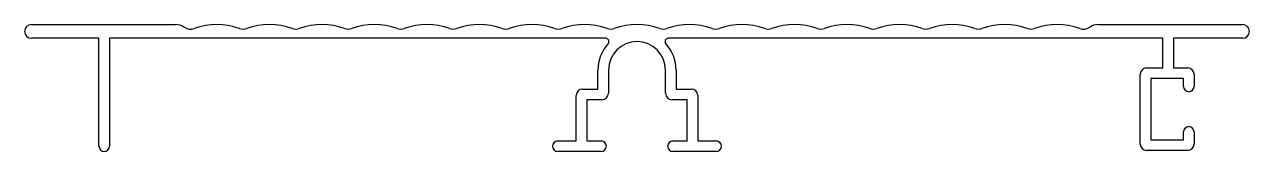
# Model space of a CAD drawing. Extents: x 159 to 275, y 525 to 537.
import ezdxf

# ---------------------------------------------------------------- set-up
doc = ezdxf.new("R2010")
doc.units = 0
doc.layers.get('0').update_dxf_attribs({"linetype": 'CONTINUOUS'})

msp = doc.modelspace()

# ---------------------------------------------------------------- linework, layer by layer
for p, q in [((159.19, 536.84), (172.85, 536.84)), ((260.22, 536.84), (273.89, 536.84)), ((165.59, 535.54), (159.19, 535.54)), ((165.59, 525.34), (165.59, 535.54)), ((166.59, 535.54), (166.59, 525.34)), ((213.59, 535.54), (166.59, 535.54)), ((266.34, 535.54), (219.49, 535.54)), ((266.34, 532.74), (266.34, 535.54)), ((273.89, 535.54), (267.34, 535.54)), ((267.34, 535.54), (267.34, 532.74)), ((212.84, 530.74), (212.84, 532.54)), ((213.84, 532.54), (213.84, 530.34)), ((219.24, 530.34), (219.24, 532.54)), ((220.24, 532.54), (220.24, 530.74)), ((264.79, 532.74), (266.34, 532.74)), ((267.34, 532.74), (268.69, 532.74)), ((264.19, 525.54), (264.19, 532.14)), ((268.29, 531.74), (265.19, 531.74)), ((265.19, 531.74), (265.19, 525.94)), ((268.29, 530.99), (268.29, 531.74)), ((269.29, 532.14), (269.29, 530.99)), ((210.79, 525.84), (210.79, 530.14)), ((211.39, 530.74), (212.84, 530.74)), ((220.24, 530.74), (221.69, 530.74)), ((222.29, 530.14), (222.29, 525.84)), ((213.24, 529.74), (211.79, 529.74)), ((211.79, 529.74), (211.79, 525.84)), ((221.29, 529.74), (219.84, 529.74)), ((221.29, 525.84), (221.29, 529.74)), ((268.29, 525.94), (268.29, 526.69)), ((269.29, 526.69), (269.29, 525.54)), ((209.04, 525.84), (210.79, 525.84)), ((211.79, 525.84), (213.14, 525.84)), ((219.94, 525.84), (221.29, 525.84)), ((222.29, 525.84), (224.04, 525.84)), ((265.19, 525.94), (268.29, 525.94)), ((166.09, 524.84), (166.09, 524.84)), ((213.14, 524.84), (209.04, 524.84)), ((224.04, 524.84), (219.94, 524.84)), ((268.69, 524.94), (264.79, 524.94))]:
    msp.add_line(p, q)
for centre, radius, start, end in [((159.19, 536.19), 0.65, 90, 180), ((159.19, 536.19), 0.65, 180, 270), ((172.85, 535.34), 1.5, 55.6357, 90), ((174.27, 537.41), 1, 235.6357, 289.9044), ((176.75, 530.54), 6.3, 70.0956, 109.9044), ((179.24, 537.41), 1, 250.0956, 289.9044), ((181.73, 530.54), 6.3, 70.0956, 109.9044), ((184.21, 537.41), 1, 250.0956, 289.9044), ((186.7, 530.54), 6.3, 70.0956, 109.9044), ((189.19, 537.41), 1, 250.0956, 289.9044), ((191.67, 530.54), 6.3, 70.0956, 109.9044), ((194.16, 537.41), 1, 250.0956, 289.9044), ((196.65, 530.54), 6.3, 70.0956, 109.9044), ((199.13, 537.41), 1, 250.0956, 289.9044), ((201.62, 530.54), 6.3, 70.0956, 109.9044), ((204.11, 537.41), 1, 250.0956, 289.9044), ((206.59, 530.54), 6.3, 70.0956, 109.9044), ((209.08, 537.41), 1, 250.0956, 289.9044), ((211.57, 530.54), 6.3, 70.0956, 109.9044), ((214.05, 537.41), 1, 250.0956, 289.9044), ((216.54, 530.54), 6.3, 70.0956, 109.9044), ((219.03, 537.41), 1, 250.0956, 289.9044), ((221.51, 530.54), 6.3, 70.0956, 109.9044), ((224, 537.41), 1, 250.0956, 289.9044), ((226.49, 530.54), 6.3, 70.0956, 109.9044), ((228.97, 537.41), 1, 250.0956, 289.9044), ((231.46, 530.54), 6.3, 70.0956, 109.9044), ((233.95, 537.41), 1, 250.0956, 289.9044), ((236.43, 530.54), 6.3, 70.0956, 109.9044), ((238.92, 537.41), 1, 250.0956, 289.9044), ((241.41, 530.54), 6.3, 70.0956, 109.9044), ((243.89, 537.41), 1, 250.0956, 289.9044), ((246.38, 530.54), 6.3, 70.0956, 109.9044), ((248.87, 537.41), 1, 250.0956, 289.9044), ((251.35, 530.54), 6.3, 70.0956, 109.9044), ((253.84, 537.41), 1, 250.0956, 289.9044), ((256.33, 530.54), 6.3, 70.0956, 109.9044), ((258.81, 537.41), 1, 250.0956, 304.3643), ((260.22, 535.34), 1.5, 90, 124.3643), ((273.89, 536.19), 0.65, 0, 90), ((273.89, 536.19), 0.65, 270, 0), ((216.54, 532.54), 3.7, 137.5458, 180), ((213.59, 535.24), 0.3, 317.5458, 90), ((216.54, 532.54), 2.7, 90, 180), ((216.54, 532.54), 2.7, 360, 90), ((219.49, 535.24), 0.3, 90, 222.4542), ((216.54, 532.54), 3.7, 0, 42.4542), ((264.79, 532.14), 0.6, 90, 180), ((268.69, 532.14), 0.6, 0, 90), ((211.39, 530.14), 0.6, 90, 180), ((213.24, 530.34), 0.6, 270, 360), ((219.84, 530.34), 0.6, 180, 270), ((221.69, 530.14), 0.6, 0, 90), ((268.79, 530.99), 0.5, 180, 270), ((268.79, 530.99), 0.5, 270, 0), ((268.79, 526.69), 0.5, 90, 180), ((268.79, 526.69), 0.5, 360, 90), ((209.04, 525.34), 0.5, 90, 180), ((213.14, 525.34), 0.5, 0, 90), ((219.94, 525.34), 0.5, 90, 180), ((224.04, 525.34), 0.5, 0, 90), ((264.79, 525.54), 0.6, 180, 270), ((268.69, 525.54), 0.6, 270, 0), ((166.09, 525.34), 0.5, 180, 270), ((166.09, 525.34), 0.5, 270, 0), ((209.04, 525.34), 0.5, 180, 270), ((213.14, 525.34), 0.5, 270, 0), ((219.94, 525.34), 0.5, 180, 270), ((224.04, 525.34), 0.5, 270, 0)]:
    msp.add_arc(centre, radius, start, end)

doc.saveas('drawing.dxf')
